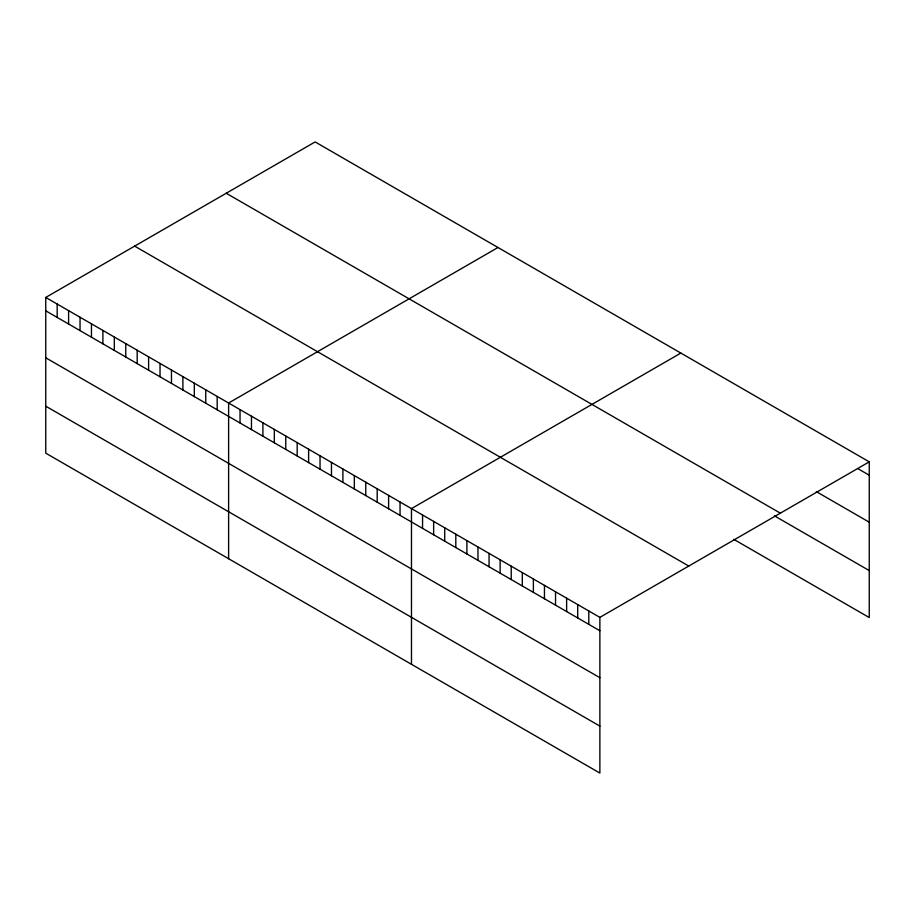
<?xml version="1.0" encoding="UTF-8"?>
<svg xmlns="http://www.w3.org/2000/svg" width="915" height="915" viewBox="0 0 915 915"><rect width="100%" height="100%" fill="white"/><g stroke="black" fill="none" stroke-linecap="round" stroke-linejoin="round"><path stroke-width="1.37" d="M45.75 297.444L599.874 617.373L599.874 773.072L45.75 453.154L45.75 297.444L315.126 141.928L869.25 461.846L869.25 617.556L733.796 539.347M497.989 247.508L228.613 403.023L228.613 558.722M680.851 353.076L411.476 508.603L411.476 664.301M599.874 617.373L869.25 461.846M858.167 468.823L869.25 475.217M816.294 491.618L869.25 522.191M226.234 193.248L780.358 513.178M774.433 515.843L869.25 570.583M134.642 246.124L688.766 566.053M45.75 310.814L599.874 630.744M45.75 357.788L599.874 677.706M45.75 406.18L599.874 726.098M588.791 610.968L588.791 624.339M577.708 604.575L577.708 617.945M566.625 598.181L566.625 611.54M555.542 591.776L555.542 605.147M544.459 585.383L544.459 598.753M533.376 578.978L533.376 592.348M522.305 572.584L522.305 585.955M511.222 566.179L511.222 579.55M500.139 559.786L500.139 573.156M489.056 553.392L489.056 566.751M477.973 546.987L477.973 560.357M466.89 540.593L466.89 553.964M455.807 534.188L455.807 547.559M444.724 527.795L444.724 541.165M433.641 521.39L433.641 534.76M422.558 514.996L422.558 528.367M400.049 502.003L400.049 515.374M388.612 495.404L388.612 508.774M377.186 488.804L377.186 502.175M365.76 482.205L365.76 495.575M354.334 475.606L354.334 488.976M342.896 469.006L342.896 482.377M331.47 462.407L331.47 475.777M320.044 455.807L320.044 469.178M308.618 449.208L308.618 462.578M297.181 442.608L297.181 455.979M285.755 436.02L285.755 449.379M274.328 429.421L274.328 442.791M262.902 422.822L262.902 436.192M251.465 416.222L251.465 429.593M240.039 409.623L240.039 422.993M217.187 396.424L217.187 409.794M205.749 389.824L205.749 403.195M194.323 383.225L194.323 396.595M182.897 376.625L182.897 389.996M171.471 370.026L171.471 383.396M160.034 363.438L160.034 376.797M148.607 356.839L148.607 370.209M137.181 350.239L137.181 363.61M125.755 343.64L125.755 357.01M114.318 337.04L114.318 350.411M102.892 330.441L102.892 343.811M91.466 323.841L91.466 337.212M80.04 317.242L80.04 330.612M68.602 310.643L68.602 324.013M57.176 304.043L57.176 317.413"/></g></svg>
